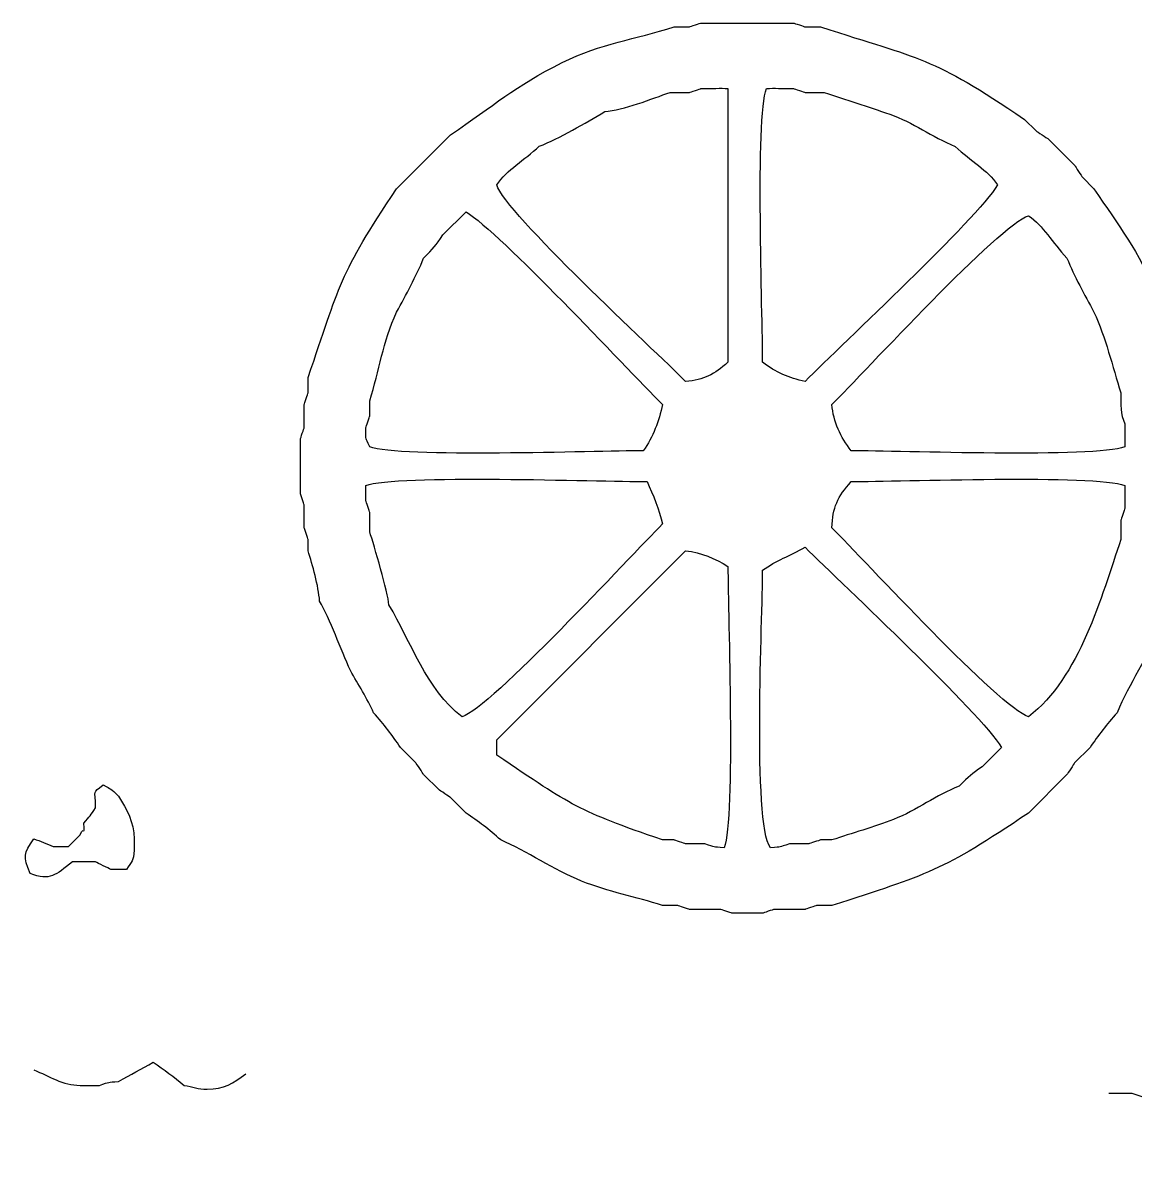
# Model space of a CAD drawing. Extents: x -149 to 150, y -212 to 234.
# Drawn here: x -91.77 to -67.31, y 71.9 to 97.18 of the extents above; entities that cross this region are included whole.
import ezdxf

# ---------------------------------------------------------------- set-up
doc = ezdxf.new("R2010")
doc.units = 0
doc.header["$MEASUREMENT"] = 0
doc.layers.add('EBENE_1', color=7, linetype='CONTINUOUS')

msp = doc.modelspace()

# ---------------------------------------------------------------- linework, layer by layer
at = {"layer": 'EBENE_1', "color": 250}
for points, knots in [([(-66.2005, 88.9697), (-66.4619, 89.7756), (-66.539, 90.4119), (-66.8777, 91.2556), (-66.8777, 91.2556), (-67.2359, 92.1472), (-67.6902, 92.739), (-68.2325, 93.5417), (-68.2325, 93.5417), (-68.2325, 93.5417), (-68.4865, 93.7957), (-68.4865, 93.7957), (-68.4865, 93.7957), (-68.4919, 93.8055), (-68.6466, 94.0353), (-68.6559, 94.0496), (-68.6559, 94.0496), (-68.6559, 94.0496), (-69.2485, 94.6423), (-69.2485, 94.6423), (-69.2485, 94.6423), (-69.2585, 94.6477), (-69.4881, 94.8023), (-69.5025, 94.8116), (-69.5025, 94.8116), (-69.5025, 94.8116), (-69.7565, 95.0656), (-69.7565, 95.0656), (-69.7565, 95.0656), (-71.829, 96.4661), (-72.0113, 96.3738), (-74.244, 97.0977), (-74.244, 97.0977), (-74.244, 97.0977), (-74.5826, 97.0976), (-74.5826, 97.0976), (-74.5826, 97.0976), (-74.5876, 97.0999), (-74.8224, 97.1772), (-74.8365, 97.1822), (-74.8365, 97.1822), (-74.8365, 97.1822), (-75.3445, 97.1822), (-75.3445, 97.1822), (-75.3445, 97.1822), (-75.3445, 97.1822), (-76.3605, 97.1822), (-76.3605, 97.1822), (-76.3605, 97.1822), (-76.3605, 97.1822), (-76.8685, 97.1822), (-76.8685, 97.1822), (-76.8685, 97.1822), (-76.8736, 97.1799), (-77.1084, 97.1028), (-77.1225, 97.0976), (-77.1225, 97.0976), (-77.1225, 97.0976), (-77.4612, 97.0977), (-77.4612, 97.0977), (-77.4612, 97.0977), (-78.3197, 96.8192), (-79.0597, 96.7397), (-79.9165, 96.313), (-79.9165, 96.313), (-80.9684, 95.7889), (-81.4203, 95.37), (-82.372, 94.7269), (-82.372, 94.7269), (-82.372, 94.7269), (-83.5572, 93.5417), (-83.5572, 93.5417), (-83.5572, 93.5417), (-84.8326, 91.6543), (-84.8032, 91.4198), (-85.5045, 89.393), (-85.5045, 89.393), (-85.5045, 89.393), (-85.5045, 89.0543), (-85.5045, 89.0543), (-85.5045, 89.0543), (-85.5069, 89.0492), (-85.5841, 88.8145), (-85.5892, 88.8003), (-85.5892, 88.8003), (-85.5892, 88.8003), (-85.5892, 88.2922), (-85.5892, 88.2922), (-85.5892, 88.2922), (-85.5916, 88.2871), (-85.6688, 88.0525), (-85.6739, 88.0382), (-85.6739, 88.0382), (-85.6739, 88.0382), (-85.6739, 87.4456), (-85.6739, 87.4456), (-85.6739, 87.4456), (-85.6739, 87.4456), (-85.6739, 86.8529), (-85.6739, 86.8529), (-85.6739, 86.8529), (-85.6715, 86.8478), (-85.5943, 86.6131), (-85.5892, 86.5989), (-85.5892, 86.5989), (-85.5892, 86.5989), (-85.5892, 86.0909), (-85.5892, 86.0909), (-85.5892, 86.0909), (-85.5869, 86.0858), (-85.5096, 85.8511), (-85.5045, 85.8369), (-85.5045, 85.8369), (-85.5045, 85.8369), (-85.5045, 85.5829), (-85.5045, 85.5829), (-85.5045, 85.5829), (-85.4055, 85.2773), (-85.2758, 84.8111), (-85.2505, 84.4822), (-85.2505, 84.4822), (-85.0209, 84.0843), (-84.7841, 83.412), (-84.5732, 82.9582), (-84.5732, 82.9582), (-84.4056, 82.645), (-84.2015, 82.3492), (-84.0652, 82.027), (-84.0652, 82.027), (-83.8333, 81.7758), (-83.6544, 81.5342), (-83.4725, 81.2649), (-83.4725, 81.2649), (-83.4725, 81.2649), (-83.1339, 80.9263), (-83.1339, 80.9263), (-83.1339, 80.9263), (-83.1284, 80.9164), (-82.9738, 80.6866), (-82.9645, 80.6723), (-82.9645, 80.6723), (-82.9645, 80.6723), (-82.6259, 80.3336), (-82.6259, 80.3336), (-82.6259, 80.3336), (-82.6159, 80.3282), (-82.3864, 80.1736), (-82.3719, 80.1643), (-82.3719, 80.1643), (-82.3719, 80.1643), (-82.0332, 79.8257), (-82.0332, 79.8257), (-82.0332, 79.8257), (-81.764, 79.6438), (-81.5224, 79.465), (-81.2712, 79.233), (-81.2712, 79.233), (-80.6927, 78.9884), (-80.1013, 78.5723), (-79.4932, 78.3295), (-79.4932, 78.3295), (-78.9008, 78.093), (-78.3032, 77.9843), (-77.7152, 77.7936), (-77.7152, 77.7936), (-77.7152, 77.7936), (-77.3766, 77.7937), (-77.3766, 77.7937), (-77.3766, 77.7937), (-77.3714, 77.7913), (-77.1367, 77.714), (-77.1225, 77.709), (-77.1225, 77.709), (-77.1225, 77.709), (-76.4452, 77.709), (-76.4452, 77.709), (-76.4452, 77.709), (-76.4401, 77.7067), (-76.2054, 77.6293), (-76.1912, 77.6242), (-76.1912, 77.6242), (-76.1912, 77.6242), (-75.5139, 77.6243), (-75.5139, 77.6243), (-75.5139, 77.6243), (-75.5087, 77.6266), (-75.274, 77.7039), (-75.2599, 77.7089), (-75.2599, 77.7089), (-75.2599, 77.7089), (-74.5825, 77.7089), (-74.5825, 77.7089), (-74.5825, 77.7089), (-74.5774, 77.7112), (-74.3427, 77.7886), (-74.3285, 77.7936), (-74.3285, 77.7936), (-74.3285, 77.7936), (-73.9899, 77.7937), (-73.9899, 77.7937), (-73.9899, 77.7937), (-71.9002, 78.4711), (-71.5705, 78.5426), (-69.6719, 79.8257), (-69.6719, 79.8257), (-69.6719, 79.8257), (-68.8252, 80.6723), (-68.8252, 80.6723), (-68.8252, 80.6723), (-68.8198, 80.6823), (-68.6651, 80.9118), (-68.656, 80.9263), (-68.656, 80.9263), (-68.656, 80.9263), (-68.3172, 81.2649), (-68.3172, 81.2649), (-68.3172, 81.2649), (-68.1353, 81.5341), (-67.9565, 81.7758), (-67.7245, 82.0269), (-67.7245, 82.0269), (-67.4486, 82.6794), (-67.063, 83.2265), (-66.7639, 83.9742), (-66.7639, 83.9742), (-66.4695, 84.7104), (-66.4242, 85.2319), (-66.2006, 85.9217), (-66.2006, 85.9217), (-66.2006, 85.9217), (-66.2005, 86.2603), (-66.2005, 86.2603), (-66.2005, 86.2603), (-66.1982, 86.2655), (-66.1211, 86.5002), (-66.1159, 86.5143), (-66.1159, 86.5143), (-66.1159, 86.5143), (-66.1159, 87.0223), (-66.1159, 87.0223), (-66.1159, 87.0223), (-66.1159, 87.0223), (-66.1159, 87.869), (-66.1159, 87.869), (-66.1159, 87.869), (-66.1159, 87.869), (-66.116, 88.377), (-66.116, 88.377), (-66.116, 88.377), (-66.2021, 88.5665), (-66.2005, 88.7414), (-66.2005, 88.9697)], [0, 0, 0, 0, 0.015625, 0.015625, 0.015625, 0.015625, 0.03125, 0.03125, 0.03125, 0.03125, 0.046875, 0.046875, 0.046875, 0.046875, 0.0625, 0.0625, 0.0625, 0.0625, 0.078125, 0.078125, 0.078125, 0.078125, 0.09375, 0.09375, 0.09375, 0.09375, 0.109375, 0.109375, 0.109375, 0.109375, 0.125, 0.125, 0.125, 0.125, 0.140625, 0.140625, 0.140625, 0.140625, 0.15625, 0.15625, 0.15625, 0.15625, 0.171875, 0.171875, 0.171875, 0.171875, 0.1875, 0.1875, 0.1875, 0.1875, 0.203125, 0.203125, 0.203125, 0.203125, 0.21875, 0.21875, 0.21875, 0.21875, 0.234375, 0.234375, 0.234375, 0.234375, 0.25, 0.25, 0.25, 0.25, 0.265625, 0.265625, 0.265625, 0.265625, 0.28125, 0.28125, 0.28125, 0.28125, 0.296875, 0.296875, 0.296875, 0.296875, 0.3125, 0.3125, 0.3125, 0.3125, 0.328125, 0.328125, 0.328125, 0.328125, 0.34375, 0.34375, 0.34375, 0.34375, 0.359375, 0.359375, 0.359375, 0.359375, 0.375, 0.375, 0.375, 0.375, 0.390625, 0.390625, 0.390625, 0.390625, 0.40625, 0.40625, 0.40625, 0.40625, 0.421875, 0.421875, 0.421875, 0.421875, 0.4375, 0.4375, 0.4375, 0.4375, 0.453125, 0.453125, 0.453125, 0.453125, 0.46875, 0.46875, 0.46875, 0.46875, 0.484375, 0.484375, 0.484375, 0.484375, 0.5, 0.5, 0.5, 0.5, 0.515625, 0.515625, 0.515625, 0.515625, 0.53125, 0.53125, 0.53125, 0.53125, 0.546875, 0.546875, 0.546875, 0.546875, 0.5625, 0.5625, 0.5625, 0.5625, 0.578125, 0.578125, 0.578125, 0.578125, 0.59375, 0.59375, 0.59375, 0.59375, 0.609375, 0.609375, 0.609375, 0.609375, 0.625, 0.625, 0.625, 0.625, 0.640625, 0.640625, 0.640625, 0.640625, 0.65625, 0.65625, 0.65625, 0.65625, 0.671875, 0.671875, 0.671875, 0.671875, 0.6875, 0.6875, 0.6875, 0.6875, 0.703125, 0.703125, 0.703125, 0.703125, 0.71875, 0.71875, 0.71875, 0.71875, 0.734375, 0.734375, 0.734375, 0.734375, 0.75, 0.75, 0.75, 0.75, 0.765625, 0.765625, 0.765625, 0.765625, 0.78125, 0.78125, 0.78125, 0.78125, 0.796875, 0.796875, 0.796875, 0.796875, 0.8125, 0.8125, 0.8125, 0.8125, 0.828125, 0.828125, 0.828125, 0.828125, 0.84375, 0.84375, 0.84375, 0.84375, 0.859375, 0.859375, 0.859375, 0.859375, 0.875, 0.875, 0.875, 0.875, 0.890625, 0.890625, 0.890625, 0.890625, 0.90625, 0.90625, 0.90625, 0.90625, 0.921875, 0.921875, 0.921875, 0.921875, 0.9375, 0.9375, 0.9375, 0.9375, 0.953125, 0.953125, 0.953125, 0.953125, 0.96875, 0.96875, 0.96875, 0.96875, 1, 1, 1, 1]), ([(-76.2759, 95.7429), (-76.4455, 95.7538), (-76.6157, 95.743), (-76.8685, 95.7429), (-76.8685, 95.7429), (-76.8736, 95.7406), (-77.1084, 95.6634), (-77.1225, 95.6583), (-77.1225, 95.6583), (-77.1225, 95.6583), (-77.5459, 95.6582), (-77.5459, 95.6582), (-77.5459, 95.6582), (-77.9419, 95.5212), (-78.5756, 95.2664), (-78.9852, 95.235), (-78.9852, 95.235), (-79.4043, 94.9839), (-79.9822, 94.6503), (-80.4245, 94.473), (-80.4245, 94.473), (-80.7519, 94.1708), (-81.1351, 93.9593), (-81.3559, 93.6262), (-81.3559, 93.6262), (-81.1814, 93.0193), (-77.9052, 90.0063), (-77.2072, 89.3082), (-77.2072, 89.3082), (-76.8029, 89.3394), (-76.5789, 89.4585), (-76.2759, 89.7316), (-76.2759, 89.7316), (-76.2759, 89.7316), (-76.2759, 95.7429), (-76.2759, 95.7429)], [0, 0, 0, 0, 0.1, 0.1, 0.1, 0.1, 0.2, 0.2, 0.2, 0.2, 0.3, 0.3, 0.3, 0.3, 0.4, 0.4, 0.4, 0.4, 0.5, 0.5, 0.5, 0.5, 0.6, 0.6, 0.6, 0.6, 0.7, 0.7, 0.7, 0.7, 0.8, 0.8, 0.8, 0.8, 1, 1, 1, 1]), ([(-71.2805, 94.4729), (-71.8039, 94.6829), (-72.2055, 95.0018), (-72.7199, 95.1792), (-72.7199, 95.1792), (-73.2085, 95.3477), (-73.6802, 95.4926), (-74.1592, 95.6583), (-74.1592, 95.6583), (-74.1592, 95.6583), (-74.5825, 95.6582), (-74.5825, 95.6582), (-74.5825, 95.6582), (-74.5876, 95.6607), (-74.8224, 95.7379), (-74.8365, 95.743), (-74.8365, 95.743), (-75.0893, 95.743), (-75.2596, 95.7537), (-75.4292, 95.7429), (-75.4292, 95.7429), (-75.676, 95.1071), (-75.5139, 90.7692), (-75.5139, 89.7316), (-75.5139, 89.7316), (-75.2239, 89.5027), (-74.9341, 89.3823), (-74.5825, 89.3082), (-74.5825, 89.3082), (-73.7257, 90.165), (-70.8205, 92.856), (-70.3492, 93.6262), (-70.3492, 93.6262), (-70.5705, 93.9603), (-70.9392, 94.1391), (-71.2805, 94.4729)], [0, 0, 0, 0, 0.1, 0.1, 0.1, 0.1, 0.2, 0.2, 0.2, 0.2, 0.3, 0.3, 0.3, 0.3, 0.4, 0.4, 0.4, 0.4, 0.5, 0.5, 0.5, 0.5, 0.6, 0.6, 0.6, 0.6, 0.7, 0.7, 0.7, 0.7, 0.8, 0.8, 0.8, 0.8, 1, 1, 1, 1]), ([(-77.7152, 88.8002), (-78.572, 89.6571), (-81.2629, 92.5624), (-82.0332, 93.0336), (-82.0332, 93.0336), (-82.0332, 93.0336), (-82.5412, 92.5257), (-82.5412, 92.5257), (-82.5412, 92.5257), (-82.7019, 92.2878), (-82.7466, 92.2404), (-82.9645, 92.0176), (-82.9645, 92.0176), (-83.129, 91.6076), (-83.3477, 91.2239), (-83.5572, 90.8322), (-83.5572, 90.8322), (-83.8666, 90.1667), (-83.9326, 89.5551), (-84.1499, 88.8849), (-84.1499, 88.8849), (-84.1499, 88.8849), (-84.1499, 88.5462), (-84.1499, 88.5462), (-84.1499, 88.5462), (-84.1522, 88.5411), (-84.2294, 88.3064), (-84.2346, 88.2922), (-84.2346, 88.2922), (-84.2345, 87.952), (-84.2492, 88.1247), (-84.1499, 87.8689), (-84.1499, 87.8689), (-83.5141, 87.6221), (-79.1762, 87.7842), (-78.1385, 87.7843), (-78.1385, 87.7843), (-77.9178, 88.0849), (-77.7908, 88.4414), (-77.7152, 88.8002)], [0, 0, 0, 0, 0.0909091, 0.0909091, 0.0909091, 0.0909091, 0.1818182, 0.1818182, 0.1818182, 0.1818182, 0.2727273, 0.2727273, 0.2727273, 0.2727273, 0.3636364, 0.3636364, 0.3636364, 0.3636364, 0.4545455, 0.4545455, 0.4545455, 0.4545455, 0.5454545, 0.5454545, 0.5454545, 0.5454545, 0.6363636, 0.6363636, 0.6363636, 0.6363636, 0.7272727, 0.7272727, 0.7272727, 0.7272727, 0.8181818, 0.8181818, 0.8181818, 0.8181818, 1, 1, 1, 1]), ([(-67.64, 89.0542), (-67.832, 89.6469), (-67.9693, 90.2663), (-68.2325, 90.8323), (-68.2325, 90.8323), (-68.442, 91.2239), (-68.6608, 91.6077), (-68.8253, 92.0176), (-68.8253, 92.0176), (-69.1591, 92.359), (-69.3379, 92.7276), (-69.6719, 92.9489), (-69.6719, 92.9489), (-70.2789, 92.7744), (-73.2918, 89.4983), (-73.9899, 88.8002), (-73.9899, 88.8002), (-73.9608, 88.4203), (-73.8003, 88.0805), (-73.5665, 87.7843), (-73.5665, 87.7843), (-72.529, 87.7843), (-68.191, 87.6221), (-67.5552, 87.8689), (-67.5552, 87.8689), (-67.5552, 87.8689), (-67.5552, 88.3769), (-67.5552, 88.3769), (-67.5552, 88.3769), (-67.6509, 88.5872), (-67.6399, 88.8022), (-67.64, 89.0542)], [0, 0, 0, 0, 0.1111111, 0.1111111, 0.1111111, 0.1111111, 0.2222222, 0.2222222, 0.2222222, 0.2222222, 0.3333333, 0.3333333, 0.3333333, 0.3333333, 0.4444444, 0.4444444, 0.4444444, 0.4444444, 0.5555556, 0.5555556, 0.5555556, 0.5555556, 0.6666667, 0.6666667, 0.6666667, 0.6666667, 0.7777778, 0.7777778, 0.7777778, 0.7777778, 1, 1, 1, 1]), ([(-78.0539, 87.107), (-79.1134, 87.1069), (-83.5896, 87.2726), (-84.2345, 87.0222), (-84.2345, 87.0222), (-84.2345, 87.0222), (-84.2346, 86.6837), (-84.2346, 86.6837), (-84.2346, 86.6837), (-84.2322, 86.6784), (-84.1549, 86.4438), (-84.1499, 86.4296), (-84.1499, 86.4296), (-84.1499, 86.4296), (-84.1499, 86.0063), (-84.1499, 86.0063), (-84.1499, 86.0063), (-84.0509, 85.7012), (-83.7474, 84.6699), (-83.7265, 84.3976), (-83.7265, 84.3976), (-83.2417, 83.5881), (-82.9075, 82.538), (-82.1179, 81.9422), (-82.1179, 81.9422), (-81.5058, 82.1183), (-78.423, 85.4679), (-77.7152, 86.1756), (-77.7152, 86.1756), (-77.7802, 86.4839), (-77.9222, 86.8237), (-78.0539, 87.107)], [0, 0, 0, 0, 0.1111111, 0.1111111, 0.1111111, 0.1111111, 0.2222222, 0.2222222, 0.2222222, 0.2222222, 0.3333333, 0.3333333, 0.3333333, 0.3333333, 0.4444444, 0.4444444, 0.4444444, 0.4444444, 0.5555556, 0.5555556, 0.5555556, 0.5555556, 0.6666667, 0.6666667, 0.6666667, 0.6666667, 0.7777778, 0.7777778, 0.7777778, 0.7777778, 1, 1, 1, 1]), ([(-67.5552, 87.0222), (-68.191, 87.269), (-72.5289, 87.107), (-73.5665, 87.1069), (-73.5665, 87.1069), (-73.8631, 86.7779), (-73.9801, 86.538), (-73.9899, 86.091), (-73.9899, 86.091), (-73.2918, 85.393), (-70.2789, 82.1168), (-69.6719, 81.9423), (-69.6719, 81.9423), (-68.5409, 82.7955), (-68.0747, 84.5803), (-67.64, 85.837), (-67.64, 85.837), (-67.64, 85.837), (-67.6399, 86.2603), (-67.6399, 86.2603), (-67.6399, 86.2603), (-67.6375, 86.2655), (-67.5603, 86.5002), (-67.5552, 86.5143), (-67.5552, 86.5143), (-67.5552, 86.5143), (-67.5552, 87.0222), (-67.5552, 87.0222)], [0, 0, 0, 0, 0.125, 0.125, 0.125, 0.125, 0.25, 0.25, 0.25, 0.25, 0.375, 0.375, 0.375, 0.375, 0.5, 0.5, 0.5, 0.5, 0.625, 0.625, 0.625, 0.625, 0.75, 0.75, 0.75, 0.75, 1, 1, 1, 1]), ([(-76.2759, 85.2443), (-76.5639, 85.4106), (-76.861, 85.5563), (-77.2072, 85.583), (-77.2072, 85.583), (-77.2072, 85.583), (-81.3559, 81.4343), (-81.3559, 81.4343), (-81.3559, 81.4343), (-81.3559, 81.4343), (-81.3559, 81.0957), (-81.3559, 81.0957), (-81.3559, 81.0957), (-79.6831, 79.9653), (-79.5837, 79.8796), (-77.7152, 79.2329), (-77.7152, 79.2329), (-77.7152, 79.2329), (-77.4612, 79.233), (-77.4612, 79.233), (-77.4612, 79.233), (-77.4561, 79.2307), (-77.2215, 79.1533), (-77.2072, 79.1483), (-77.2072, 79.1483), (-77.2072, 79.1483), (-76.7839, 79.1482), (-76.7839, 79.1482), (-76.7839, 79.1482), (-76.5353, 79.066), (-76.6281, 79.0841), (-76.3605, 79.0637), (-76.3605, 79.0637), (-76.1102, 79.7085), (-76.2759, 84.1849), (-76.2759, 85.2443)], [0, 0, 0, 0, 0.1, 0.1, 0.1, 0.1, 0.2, 0.2, 0.2, 0.2, 0.3, 0.3, 0.3, 0.3, 0.4, 0.4, 0.4, 0.4, 0.5, 0.5, 0.5, 0.5, 0.6, 0.6, 0.6, 0.6, 0.7, 0.7, 0.7, 0.7, 0.8, 0.8, 0.8, 0.8, 1, 1, 1, 1]), ([(-74.5825, 85.6676), (-74.9169, 85.4674), (-75.2112, 85.3818), (-75.5139, 85.1597), (-75.5139, 85.1597), (-75.5139, 84.1405), (-75.7401, 79.6188), (-75.3445, 79.0636), (-75.3445, 79.0636), (-75.0538, 79.0864), (-75.1919, 79.0606), (-74.9212, 79.1483), (-74.9212, 79.1483), (-74.9212, 79.1483), (-74.4979, 79.1482), (-74.4979, 79.1482), (-74.4979, 79.1482), (-74.4927, 79.1507), (-74.258, 79.2279), (-74.2439, 79.233), (-74.2439, 79.233), (-74.2439, 79.233), (-73.9899, 79.233), (-73.9899, 79.233), (-73.9899, 79.233), (-73.5544, 79.3836), (-73.0645, 79.5128), (-72.6352, 79.6842), (-72.6352, 79.6842), (-72.12, 79.8899), (-71.6936, 80.2187), (-71.1959, 80.4183), (-71.1959, 80.4183), (-70.9731, 80.6361), (-70.9257, 80.6809), (-70.6879, 80.8416), (-70.6879, 80.8416), (-70.6879, 80.8416), (-70.2645, 81.265), (-70.2645, 81.265), (-70.2645, 81.265), (-70.7419, 82.0453), (-73.7122, 84.7972), (-74.5825, 85.6676)], [0, 0, 0, 0, 0.0833333, 0.0833333, 0.0833333, 0.0833333, 0.1666667, 0.1666667, 0.1666667, 0.1666667, 0.25, 0.25, 0.25, 0.25, 0.3333333, 0.3333333, 0.3333333, 0.3333333, 0.4166667, 0.4166667, 0.4166667, 0.4166667, 0.5, 0.5, 0.5, 0.5, 0.5833333, 0.5833333, 0.5833333, 0.5833333, 0.6666667, 0.6666667, 0.6666667, 0.6666667, 0.75, 0.75, 0.75, 0.75, 0.8333333, 0.8333333, 0.8333333, 0.8333333, 1, 1, 1, 1]), ([(-89.6672, 80.1926), (-89.8658, 80.3909), (-89.8102, 80.3285), (-90.0059, 80.4465), (-90.0059, 80.4465), (-90.255, 80.2326), (-90.1752, 80.3824), (-90.1752, 79.9385), (-90.1752, 79.9385), (-90.2778, 79.7783), (-90.3055, 79.7533), (-90.4292, 79.5999), (-90.4292, 79.5999), (-90.4292, 79.2625), (-90.415, 79.5754), (-90.5139, 79.3459), (-90.5139, 79.3459), (-90.5139, 79.3459), (-90.7679, 79.0918), (-90.7679, 79.0918), (-90.7679, 79.0918), (-90.7679, 79.0918), (-91.1066, 79.0919), (-91.1066, 79.0919), (-91.1066, 79.0919), (-91.2456, 79.1488), (-91.3904, 79.2052), (-91.5299, 79.2611), (-91.5299, 79.2611), (-91.7694, 78.9251), (-91.7635, 78.8829), (-91.6146, 78.4991), (-91.6146, 78.4991), (-91.1709, 78.327), (-91.0572, 78.458), (-90.6832, 78.7531), (-90.6832, 78.7531), (-90.6832, 78.7531), (-90.1752, 78.7532), (-90.1752, 78.7532), (-90.1752, 78.7532), (-90.1212, 78.7225), (-89.8952, 78.6146), (-89.8366, 78.5838), (-89.8366, 78.5838), (-89.8366, 78.5838), (-89.4979, 78.5839), (-89.4979, 78.5839), (-89.4979, 78.5839), (-89.3853, 78.7746), (-89.3286, 78.7646), (-89.3286, 79.0072), (-89.3286, 79.0072), (-89.3286, 79.0072), (-89.3286, 79.2611), (-89.3286, 79.2611), (-89.3286, 79.2611), (-89.3286, 79.6252), (-89.4927, 79.9012), (-89.6672, 80.1926)], [0, 0, 0, 0, 0.0625, 0.0625, 0.0625, 0.0625, 0.125, 0.125, 0.125, 0.125, 0.1875, 0.1875, 0.1875, 0.1875, 0.25, 0.25, 0.25, 0.25, 0.3125, 0.3125, 0.3125, 0.3125, 0.375, 0.375, 0.375, 0.375, 0.4375, 0.4375, 0.4375, 0.4375, 0.5, 0.5, 0.5, 0.5, 0.5625, 0.5625, 0.5625, 0.5625, 0.625, 0.625, 0.625, 0.625, 0.6875, 0.6875, 0.6875, 0.6875, 0.75, 0.75, 0.75, 0.75, 0.8125, 0.8125, 0.8125, 0.8125, 0.875, 0.875, 0.875, 0.875, 1, 1, 1, 1]), ([(-67.9079, 73.6731), (-67.9079, 73.6731), (-67.3999, 73.6732), (-67.3999, 73.6732), (-67.3999, 73.6732), (-67.1585, 73.5897), (-66.9587, 73.5138), (-66.7226, 73.4192), (-66.7226, 73.4192), (-66.7226, 73.4192), (-66.3839, 73.0805), (-66.3839, 73.0805), (-66.3839, 73.0805), (-66.2813, 72.9203), (-66.2536, 72.8952), (-66.1299, 72.7418), (-66.1299, 72.7418), (-66.1299, 72.358), (-66.1774, 72.2356), (-66.0452, 71.8951), (-66.0452, 71.8951), (-65.7051, 71.9214), (-65.7513, 71.9447), (-65.4526, 72.0645), (-65.4526, 72.0645), (-65.4526, 72.0645), (-64.7752, 72.7418), (-64.7752, 72.7418), (-64.7752, 72.7418), (-64.4327, 73.2488), (-64.2167, 73.4325), (-63.9488, 74.0118), (-63.9488, 74.0118), (-63.7284, 74.4883), (-63.6581, 74.9583), (-63.3359, 75.3665)], [0, 0, 0, 0, 0.1, 0.1, 0.1, 0.1, 0.2, 0.2, 0.2, 0.2, 0.3, 0.3, 0.3, 0.3, 0.4, 0.4, 0.4, 0.4, 0.5, 0.5, 0.5, 0.5, 0.6, 0.6, 0.6, 0.6, 0.7, 0.7, 0.7, 0.7, 0.8, 0.8, 0.8, 0.8, 1, 1, 1, 1]), ([(-91.53, 74.1812), (-91.1934, 74.0463), (-90.8992, 73.8425), (-90.5139, 73.8426), (-90.5139, 73.8426), (-90.5139, 73.8426), (-90.3446, 73.8425), (-90.3446, 73.8425), (-90.3446, 73.8425), (-90.3446, 73.8425), (-90.0906, 73.8425), (-90.0906, 73.8425), (-90.0906, 73.8425), (-89.842, 73.9248), (-89.9348, 73.9067), (-89.6672, 73.9272), (-89.6672, 73.9272), (-89.4047, 74.0844), (-89.1677, 74.1933), (-88.9053, 74.3506), (-88.9053, 74.3506), (-88.6696, 74.1912), (-88.4548, 74.0266), (-88.2279, 73.8426), (-88.2279, 73.8426), (-88.0403, 73.8071), (-87.923, 73.7579), (-87.7199, 73.7578), (-87.7199, 73.7578), (-87.3612, 73.7579), (-87.1448, 73.8822), (-86.8732, 74.0966)], [0, 0, 0, 0, 0.1111111, 0.1111111, 0.1111111, 0.1111111, 0.2222222, 0.2222222, 0.2222222, 0.2222222, 0.3333333, 0.3333333, 0.3333333, 0.3333333, 0.4444444, 0.4444444, 0.4444444, 0.4444444, 0.5555556, 0.5555556, 0.5555556, 0.5555556, 0.6666667, 0.6666667, 0.6666667, 0.6666667, 0.7777778, 0.7777778, 0.7777778, 0.7777778, 1, 1, 1, 1])]:
    msp.add_open_spline(points, degree=3, knots=knots, dxfattribs=at)

doc.saveas('drawing.dxf')
